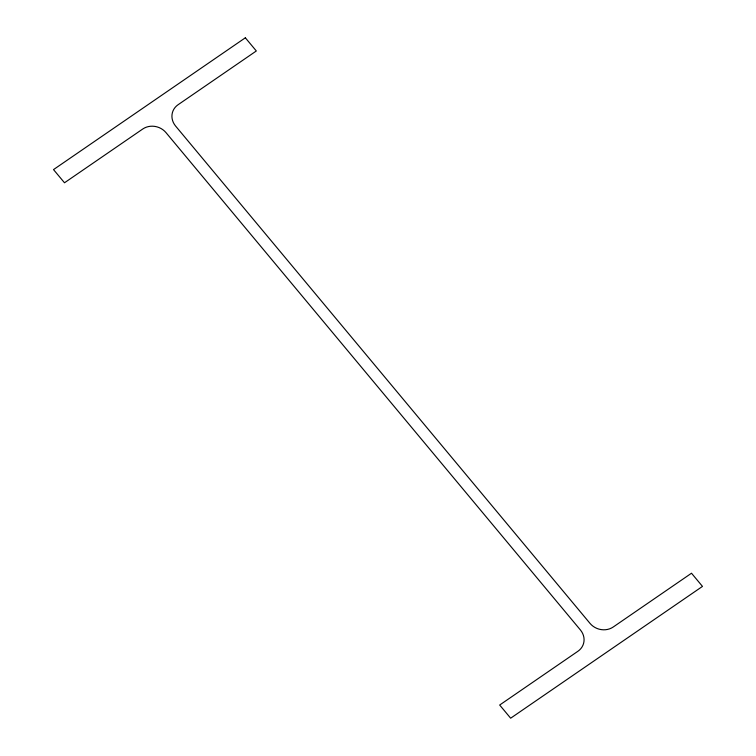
<?xml version="1.0" encoding="UTF-8"?>
<svg xmlns="http://www.w3.org/2000/svg" width="756" height="756" viewBox="0 0 756 756"><rect width="100%" height="100%" fill="white"/><g stroke="black" fill="none" stroke-linecap="round" stroke-linejoin="round"><path stroke-width="1.13" d="M245.341 37.8L53.515 169.599L64.496 182.772L142.761 129.002A16.689 15.092 19.3 0 1 165.999 132.631L580.41 629.965A16.689 15.092 19.3 0 1 577.943 651.256L499.678 705.027L510.659 718.2L702.485 586.401L691.504 573.228L613.239 626.998A16.689 15.092 19.3 0 1 590.001 623.369L175.59 126.035A16.689 15.092 19.3 0 1 178.057 104.744L256.322 50.973L245.341 37.8"/></g></svg>
